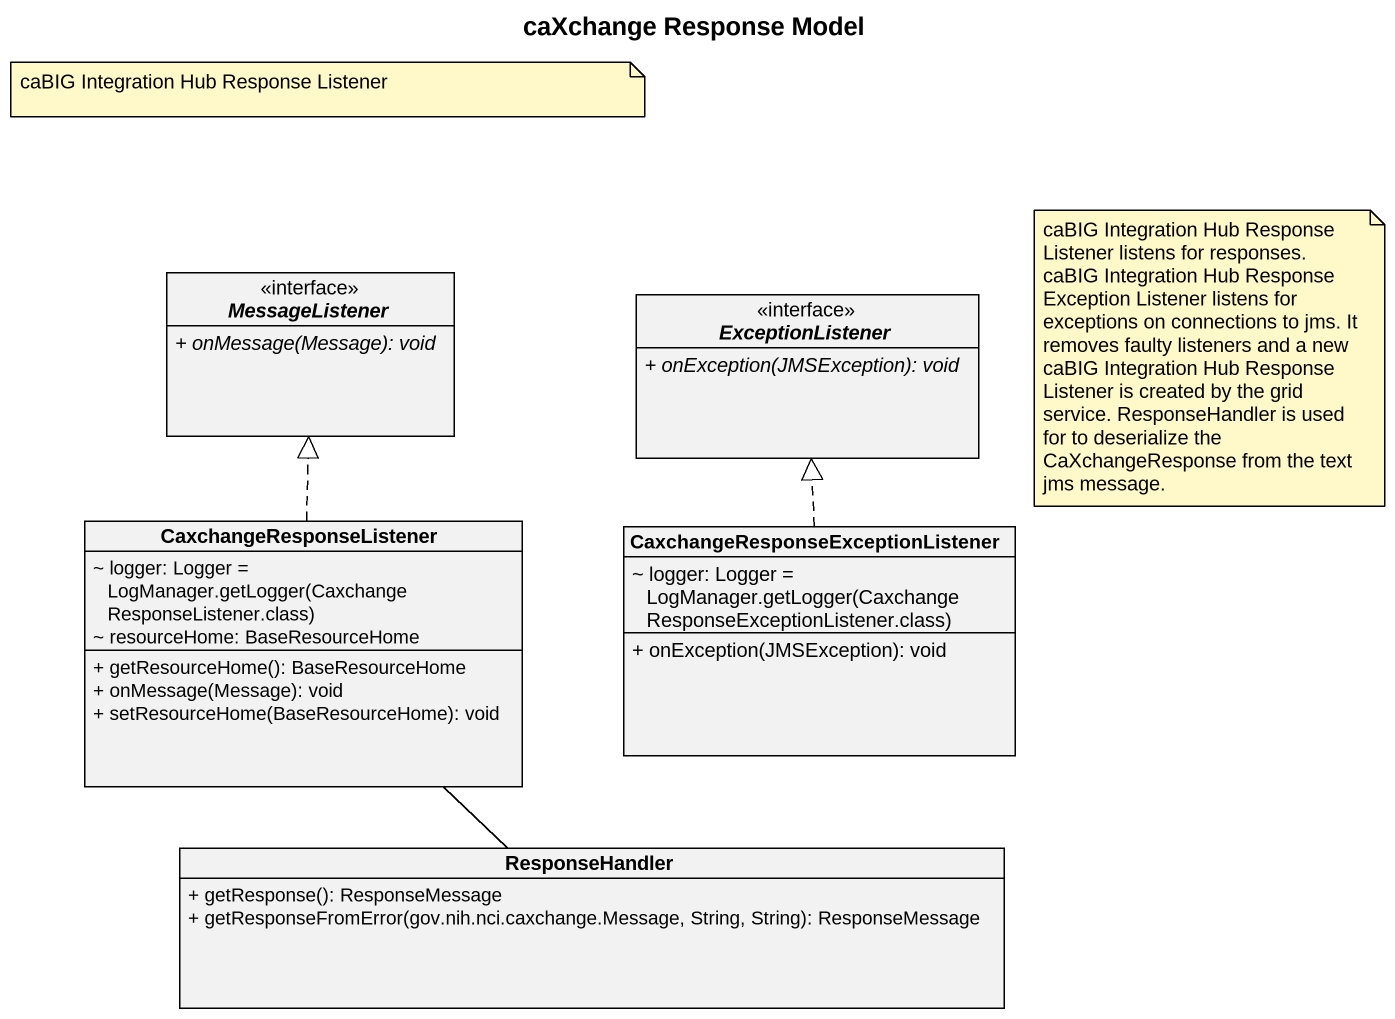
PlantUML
@startuml
title caXchange Response Model
hide circle
hide empty members
skinparam classAttributeIconSize 0
interface MessageListener <<interface>> {
  {abstract} + onMessage(Message): void
}
interface ExceptionListener <<interface>> {
  {abstract} + onException(JMSException): void
}
class CaxchangeResponseListener {
  {field} ~ logger: Logger = LogManager.getLogger(CaxchangeResponseListener.class)
  ~ resourceHome: BaseResourceHome
  + getResourceHome(): BaseResourceHome
  + onMessage(Message): void
  + setResourceHome(BaseResourceHome): void
}
class "CaxchangeResponseExceptionListener" as CaxchangeResponseExceptionLi {
  {field} ~ logger: Logger = LogManager.getLogger(CaxchangeResponseExceptionListener.class)
  + onException(JMSException): void
}
class ResponseHandler {
  + getResponse(): ResponseMessage
  + getResponseFromError(gov.nih.nci.caxchange.Message, String, String): ResponseMessage
}
CaxchangeResponseListener .up.|> MessageListener
CaxchangeResponseListener -- ResponseHandler
CaxchangeResponseExceptionLi .up.|> ExceptionListener
note as N1
  caBIG Integration Hub Response Listener
end note
note as N2
  caBIG Integration Hub Response Listener listens for responses. caBIG Integration Hub Response Exception Listener listens for exceptions on connections to jms. It removes faulty listeners and a new caBIG Integration Hub Response Listener is created by the grid service. ResponseHandler is used for to deserialize the CaXchangeResponse from the text jms message.
end note
@enduml
